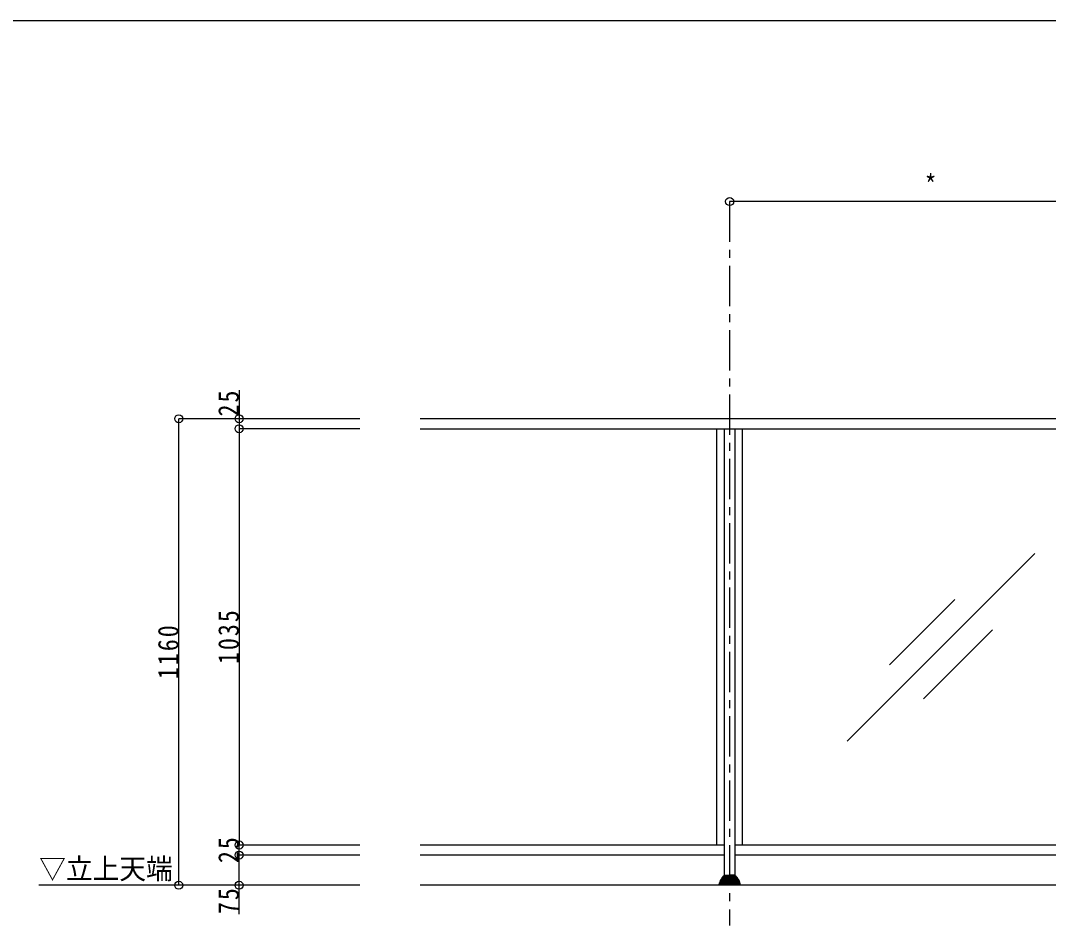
# Model space of a CAD drawing. Units: millimetres at full size, sheet at 1:5, with parts at other scales. Extents: x -1050 to 1050, y -742 to 742.
# Drawn here: x -338 to 301, y 120 to 682 of the extents above; entities that cross this region are included whole.
import ezdxf
from ezdxf.enums import TextEntityAlignment as Align

# ---------------------------------------------------------------- set-up
doc = ezdxf.new("R2010")
doc.units = ezdxf.units.MM
doc.header["$LTSCALE"] = 5
doc.linetypes.add('CHAIN1', pattern=[8, 5, -1, 1, -1])
doc.layers.add('1-5_図枠1_1', color=7, linetype='Continuous')
doc.layers.add('1-6_姿図', color=7, linetype='Continuous')
doc.styles.add('ＭＳ ゴシック', font='')
doc.styles.get('ＭＳ ゴシック').set_extended_font_data('MS Gothic')

# ---------------------------------------------------------------- blocks, each defined once
blk = doc.blocks.new('dimension_origin')
at = {"color": 0, "linetype": 'Continuous', "lineweight": -2}
blk.add_circle((0, 0), 1.25, dxfattribs=at)

msp = doc.modelspace()

# ---------------------------------------------------------------- linework, layer by layer
at = {"layer": '1-5_図枠1_1'}
msp.add_line((-990, 682.5), (703.535, 682.5), dxfattribs=at)
at = {"layer": '1-6_姿図', "linetype": 'CHAIN1'}
msp.add_line((102.5, 570), (102.5, 120), dxfattribs=at)
at = {"layer": '1-6_姿図'}
for p, q in [((352.5, 570), (102.5, 570)), ((-202.5, 452.65), (-202.5, 428.75)), ((-127.5, 435), (-240, 435)), ((-240, 145), (-240, 435)), ((872.5, 435), (-90, 435)), ((-127.5, 428.75), (-202.5, 428.75)), ((-202.5, 428.75), (-202.5, 170)), ((-90, 428.75), (872.5, 428.75)), ((94.625, 170), (94.625, 428.75)), ((99.375, 151.25), (99.375, 428.75)), ((105.625, 428.75), (105.625, 151.25)), ((110.375, 428.75), (110.375, 170)), ((175.598, 234.536), (292.202, 351.14)), ((201.83, 281.982), (242.496, 322.647)), ((223.043, 260.769), (265.969, 303.694)), ((-127.5, 170), (-202.5, 170)), ((-202.5, 163.75), (-202.5, 170)), ((99.375, 170), (-90, 170)), ((349.375, 170), (105.625, 170)), ((-127.5, 163.75), (-202.5, 163.75)), ((-202.5, 127.049), (-202.5, 163.75)), ((99.375, 163.75), (-90, 163.75)), ((349.375, 163.75), (105.625, 163.75)), ((96.312, 147.014), (96.312, 146.599)), ((96.63, 147.76), (96.63, 147.407)), ((96.63, 147.407), (102.5, 147.407)), ((97.033, 148.524), (97.033, 148.2)), ((97.033, 148.2), (102.5, 148.2)), ((97.485, 149.001), (102.5, 149.001)), ((97.549, 149.302), (97.549, 149.001)), ((98.007, 149.8), (102.5, 149.8)), ((98.198, 150.1), (98.198, 149.8)), ((98.652, 150.6), (102.5, 150.6)), ((98.875, 150.75), (98.875, 150.6)), ((99.375, 151.25), (102.5, 151.25)), ((105.625, 151.25), (102.5, 151.25)), ((106.348, 150.6), (102.5, 150.6)), ((106.993, 149.8), (102.5, 149.8)), ((107.515, 149.001), (102.5, 149.001)), ((107.967, 148.2), (102.5, 148.2)), ((108.37, 147.407), (102.5, 147.407)), ((106.125, 150.75), (106.125, 150.6)), ((106.802, 150.1), (106.802, 149.8)), ((107.451, 149.302), (107.451, 149.001)), ((107.967, 148.524), (107.967, 148.2)), ((108.37, 147.76), (108.37, 147.407)), ((108.688, 147.014), (108.688, 146.599)), ((-127.5, 145), (-326.963, 145)), ((877.5, 145), (-90, 145)), ((95.875, 145.482), (95.875, 145)), ((96.066, 146.311), (96.066, 145.8)), ((96.066, 145.8), (102.5, 145.8)), ((96.312, 146.6), (102.5, 146.6)), ((108.688, 146.6), (102.5, 146.6)), ((108.934, 145.8), (102.5, 145.8)), ((108.934, 146.311), (108.934, 145.8)), ((109.125, 145.482), (109.125, 145))]:
    msp.add_line(p, q, dxfattribs=at)
for centre, radius, start, end in [((96.681, 147.04), 0.37, 97.87545, 184.11221), ((97.045, 147.785), 0.415, 91.62275, 183.49063), ((97.498, 148.536), 0.466, 91.64474, 181.439), ((98.037, 149.312), 0.488, 86.57068, 181.25523), ((98.709, 150.089), 0.512, 86.56134, 178.79631), ((99.375, 150.75), 0.5, 90, 180), ((105.625, 150.75), 0.5, 0, 90), ((106.291, 150.089), 0.512, 1.20369, 93.43866), ((106.963, 149.312), 0.488, 358.74477, 93.42932), ((107.502, 148.536), 0.466, 358.561, 88.35526), ((107.955, 147.785), 0.415, 356.50937, 88.37725), ((108.319, 147.04), 0.37, 355.88779, 82.12455), ((96.239, 145.48), 0.364, 118.33625, 179.71056), ((96.369, 146.303), 0.303, 100.92102, 178.46143), ((108.631, 146.303), 0.303, 1.53857, 79.07898), ((108.761, 145.48), 0.364, 0.28944, 61.66375)]:
    msp.add_arc(centre, radius, start, end, dxfattribs=at)

# ---------------------------------------------------------------- block references
at = {"layer": '1-6_姿図', "xscale": 2, "yscale": 2}
for p, rotation in [((102.5, 570), 180), ((-240, 435), 90), ((-202.5, 435), 90), ((-202.5, 428.75), 270), ((-202.5, 428.75), 90), ((-202.5, 170), 90), ((-202.5, 170), 270), ((-202.5, 163.75), 90), ((-202.5, 163.75), 270), ((-240, 145), 270), ((-202.5, 145), 270)]:
    msp.add_blockref('dimension_origin', p, dxfattribs=dict(at, rotation=rotation))

# ---------------------------------------------------------------- texts
at = {"layer": '1-6_姿図', "style": 'ＭＳ ゴシック'}
for s, width, p in [('*', 0.85, (223.75, 570)), ('▽立上天端', 0.95, (-326.851, 145))]:
    msp.add_text(s, height=12.83, dxfattribs=dict(at, width=width)).set_placement(p, align=Align.BOTTOM_LEFT)
at = {"layer": '1-6_姿図', "char_height": 12.83, "attachment_point": 7, "rotation": 90, "style": 'ＭＳ ゴシック'}
for s, insert in [('\\T1.17;\\W0.85;25', (-202.5, 436.4)), ('\\T1.17;\\W0.85;1035', (-202.5, 282.5)), ('\\T1.17;\\W0.85;1160', (-240, 273.125)), ('\\T1.17;\\W0.85;25', (-202.5, 158.75)), ('\\T1.17;\\W0.85;75', (-202.5, 127.049))]:
    msp.add_mtext(s, dxfattribs=dict(at, insert=insert))

doc.saveas('drawing.dxf')
